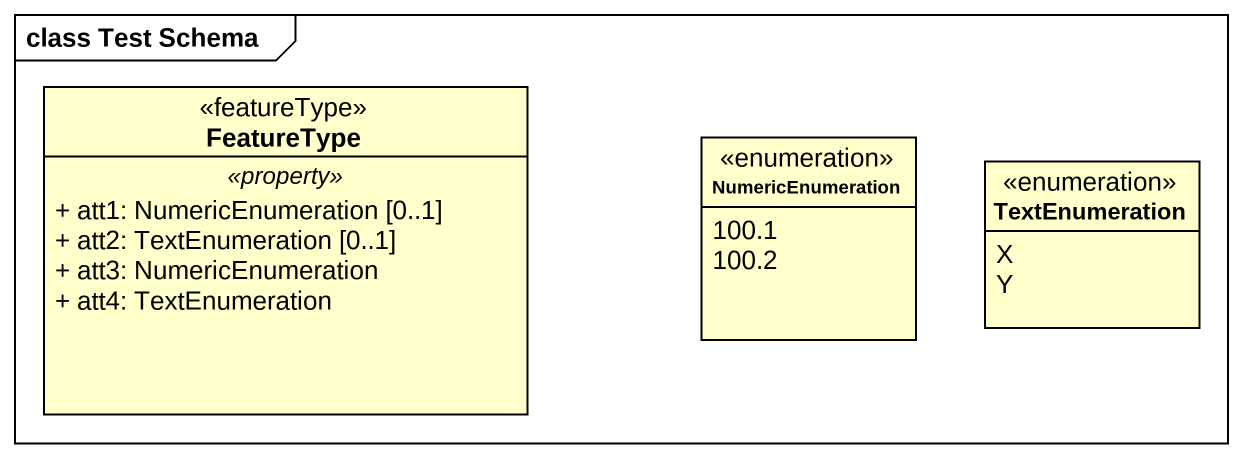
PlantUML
@startuml
mainframe class Test Schema
hide circle
hide empty members
skinparam classAttributeIconSize 0
class FeatureType <<featureType>> {
  .. <<property>> ..
  + att1: NumericEnumeration [0..1]
  + att2: TextEnumeration [0..1]
  + att3: NumericEnumeration
  + att4: TextEnumeration
}
enum NumericEnumeration {
  100.1
  100.2
}
enum TextEnumeration {
  X
  Y
}
@enduml
